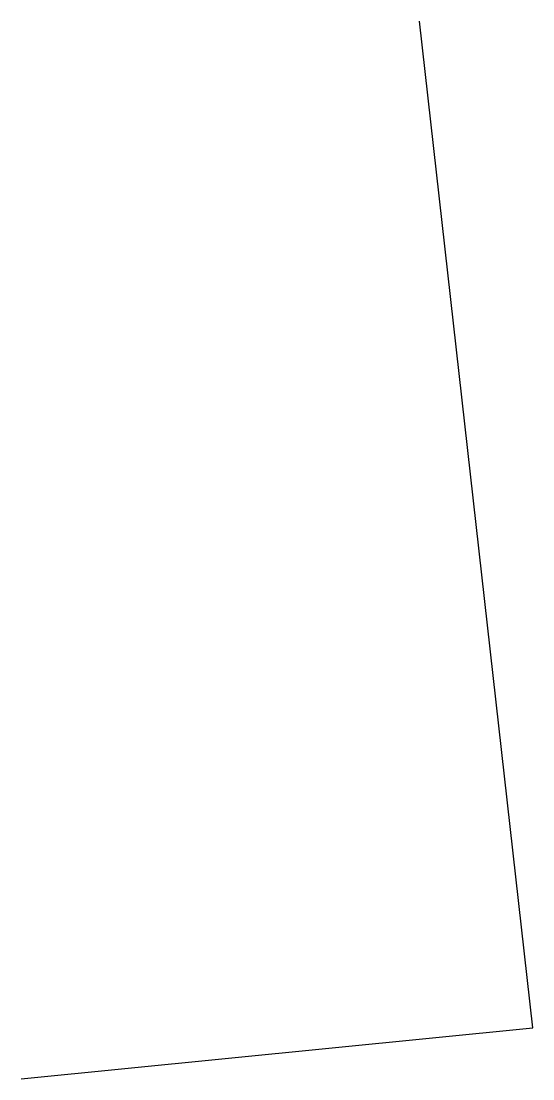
# Model space of a CAD drawing. Header units: millimetres. Extents: x 614557.1 to 614564.8, y 1320948.4 to 1320964.2.
import ezdxf

# ---------------------------------------------------------------- set-up
doc = ezdxf.new("R2010")
doc.units = ezdxf.units.MM

msp = doc.modelspace()

# ---------------------------------------------------------------- linework, layer by layer
msp.add_lwpolyline([(614557.105, 1320948.366), (614564.782, 1320949.132), (614563.08, 1320964.25)])

doc.saveas('drawing.dxf')
